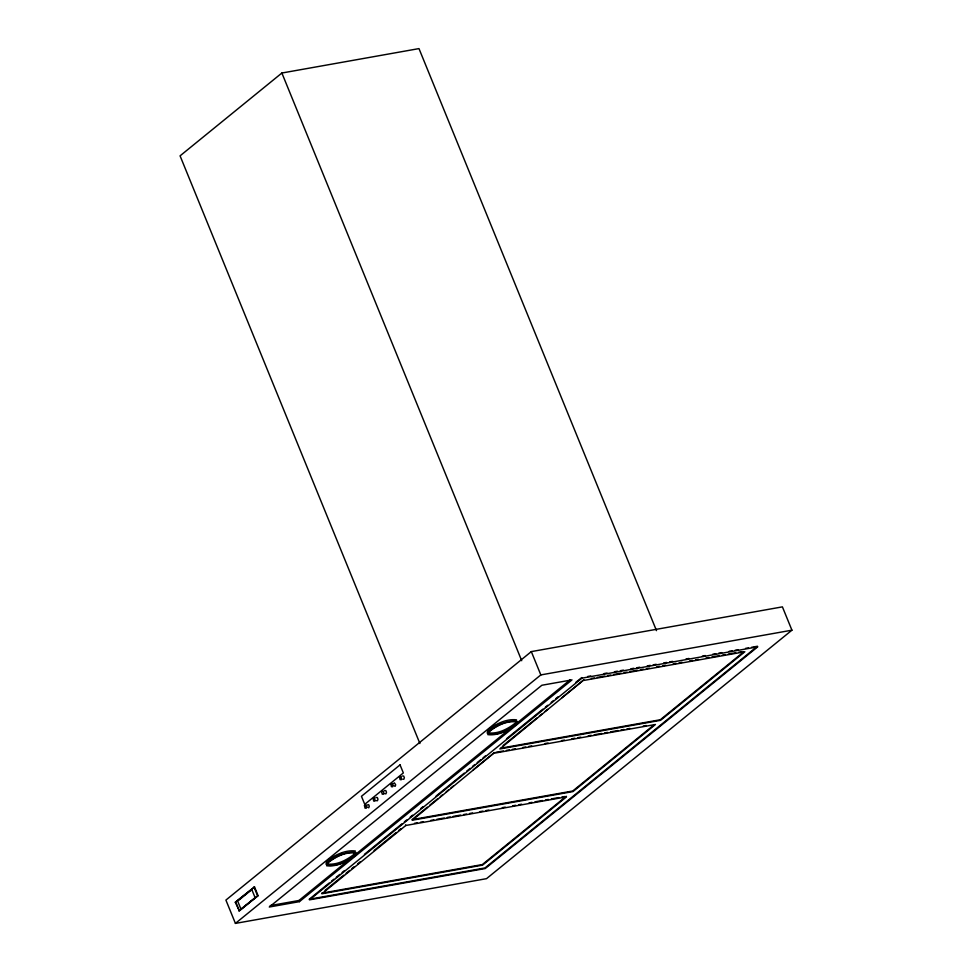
<?xml version="1.0" encoding="UTF-8"?>
<svg xmlns="http://www.w3.org/2000/svg" width="972" height="972" viewBox="0 0 972 972"><rect width="100%" height="100%" fill="white"/><g stroke="black" fill="none" stroke-linecap="round" stroke-linejoin="round"><path stroke-width="1.46" d="M326.045 864.315L326.568 861.362C334.623 855.141 344.914 849.771 355.339 850.986M354.233 851.837L353.747 854.546C346.372 860.244 336.944 865.153 327.394 864.047M487.227 733.18L487.762 730.227C495.805 723.994 506.108 718.636 516.533 719.839M366.991 805.144L368.631 804.609L369.299 806.25L368.752 807.793L367.064 806.979M393.368 783.687L394.401 782.849L395.689 784.793L395.13 786.324L393.441 785.522M656.501 630.646L418.981 48.6L281.88 73.022L180.075 155.848L419.904 743.531M531.32 651.605L225.905 900.084L235.418 923.4L486.51 878.664L791.925 630.184L782.411 606.868L531.32 651.605L540.833 674.92L235.418 923.4M235.297 902.271L254.53 886.95L258.078 895.649L239.355 910.886L235.297 902.271L254.53 886.95M238.857 910.971L258.078 895.649M270.252 905.6L298.951 900.485L570.333 679.683M299.425 901.652L571.986 679.89L541.854 685.26L269.293 907.022L299.425 901.652L298.951 900.485M329.192 883.026L309.23 899.27L484.979 867.96L757.48 646.246L751.526 647.316M331.537 881.118L333.894 879.198M336.239 877.291L339.763 874.423M342.108 872.516L344.465 870.596M364.427 854.352L402.019 823.77M404.364 821.862L406.709 819.955M410.233 817.088L412.59 815.18M420.803 808.485L423.16 806.578M436.076 796.068L464.264 773.129M466.621 771.221L470.144 768.354M472.489 766.434L474.834 764.527M477.191 762.619L480.715 759.752M483.06 757.832L485.405 755.924M506.546 738.72L542.959 709.098M545.316 707.191L547.661 705.283M551.185 702.416L553.53 700.496M555.887 698.589L558.232 696.681M575.849 682.344L581.718 677.569M325.122 890.352L343.784 875.164M346.117 873.269L349.616 870.426M351.937 868.531L354.27 866.635M357.769 863.78L360.102 861.885M374.099 850.5L396.248 832.482M398.581 830.586L400.914 828.691M427.352 807.173L412.043 819.627L572.739 791.001L654.01 724.869M429.709 805.253L437.959 798.547M440.316 796.627L442.673 794.707M446.209 791.84L448.566 789.92M450.911 788L453.268 786.093M473.303 769.8L494.505 752.547L412.274 820.21L572.97 791.585L655.432 724.492L494.736 753.118M503.119 745.536L537.079 717.907M539.424 716L541.756 714.092M545.268 711.237L547.613 709.329M561.67 697.896L583.917 679.793L499.839 748.962L660.535 720.337L744.844 651.75L584.148 680.376M405.81 825.471L321.866 893.778L482.549 865.141L566.506 796.846L405.81 825.471L405.579 824.888M321.623 893.195L482.319 864.57L566.275 796.262M501.09 748.124L660.304 719.754L743.434 652.115M491.237 728.599L493.399 726.995M330.043 859.746L333.299 857.34M514.941 723.399C507.566 729.109 498.138 734.018 488.588 732.912M495.866 725.574L501.394 723.047M334.684 856.709L341.597 853.562M402.481 775.984L403.696 776.081L404.364 777.722L403.817 779.265L402.59 779.167M384.608 790.528L385.823 790.625L386.492 792.265L385.945 793.808L384.718 793.711M376.091 797.453L377.318 797.55L377.987 799.191L377.428 800.734L376.213 800.624M540.833 674.92L791.925 630.184M587.683 676.5L590.66 675.977M604.062 673.584L607.038 673.049M614.486 671.725L617.475 671.202M620.452 670.668L623.429 670.133M630.877 668.809L633.853 668.274M636.83 667.752L639.807 667.217M647.255 665.893L650.244 665.358M653.22 664.824L656.197 664.301M663.645 662.965L666.622 662.442M669.599 661.908L672.575 661.373M685.989 658.992L688.966 658.457M702.367 656.076L705.344 655.541M712.792 654.217L715.781 653.682M718.758 653.148L721.734 652.625M729.182 651.289L732.159 650.766M735.136 650.232L738.113 649.697M745.56 648.373L748.549 647.85M591.353 678.468L594.329 677.946M597.306 677.411L604.742 676.087M607.719 675.552L610.695 675.03M613.672 674.495L621.108 673.171M624.085 672.636L627.062 672.114M630.038 671.579L637.474 670.255M640.451 669.72L643.428 669.198M646.404 668.663L649.381 668.129M656.817 666.804L659.794 666.282M662.77 665.747L665.747 665.213M673.183 663.888L676.16 663.366M679.136 662.831L682.113 662.297M689.549 660.972L692.526 660.45M695.502 659.915L698.479 659.381M705.915 658.056L708.892 657.534M711.869 656.999L719.316 655.675M722.281 655.14L725.258 654.618M728.235 654.083L735.683 652.759M738.659 652.224L741.624 651.702M495.987 752.279L503.423 750.955M506.4 750.42L509.377 749.886M512.353 749.363L515.33 748.829M522.766 747.504L525.743 746.97M528.719 746.447L531.696 745.913M545.085 743.531L548.062 742.997M561.452 740.615L564.428 740.081M571.876 738.756L574.853 738.222M577.818 737.699L580.794 737.165M588.242 735.84L591.219 735.306M594.196 734.783L601.632 733.459M604.608 732.924L607.585 732.402M610.562 731.867L617.998 730.543M620.974 730.008L623.951 729.486M626.928 728.951L629.905 728.417M643.294 726.035L646.271 725.501M414.509 823.296L417.486 822.774M420.463 822.239L423.428 821.705M430.875 820.38L433.852 819.858M436.829 819.323L444.265 817.999M447.242 817.464L450.218 816.942M453.195 816.407L460.631 815.083M463.608 814.548L466.584 814.026M469.561 813.491L472.538 812.957M479.974 811.632L482.95 811.11M485.927 810.575L488.904 810.041M502.293 807.659L505.27 807.125M512.706 805.8L515.682 805.278M518.659 804.743L521.636 804.209M529.072 802.884L532.048 802.362M535.025 801.827L542.461 800.503M545.438 799.968L548.415 799.446M551.391 798.911L558.827 797.587M561.804 797.052L564.781 796.53M281.88 73.022L521.709 660.705M254.02 887.035L257.58 895.747M235.807 902.186L238.845 909.646M364.476 805.594L365.022 808.133L366.237 808.242L366.116 805.059L364.476 805.594M373.163 798.534L373.698 801.074L374.925 801.171L374.803 798L373.163 798.534M381.668 791.609L382.215 794.148L383.43 794.258L383.782 791.779L382.689 790.783L381.668 791.609M390.865 784.137L391.4 786.676L392.627 786.773L392.506 783.59L390.865 784.137M399.541 777.065L400.087 779.617L401.302 779.714L401.181 776.531L399.541 777.065M327.163 862.82L326.641 865.773C337.065 866.988 347.368 861.629 355.412 855.396L355.934 852.444C345.51 851.229 335.219 856.587 327.163 862.82M328.354 862.504L327.868 865.214C337.418 866.319 346.858 861.411 354.221 855.712L354.707 853.003C345.157 851.897 335.729 856.806 328.354 862.504M488.357 731.685L487.823 734.638C498.247 735.84 508.55 730.482 516.606 724.249L517.128 721.297C506.704 720.094 496.4 725.452 488.357 731.685M489.536 731.369L489.062 734.079C498.612 735.184 508.04 730.276 515.415 724.565L515.901 721.856C506.351 720.75 496.911 725.659 489.536 731.369M400.051 764.891L361.463 796.299L364.743 804.342L403.344 772.934L400.051 764.891M251.821 889.611L237.678 901.117L240.959 909.148L255.101 897.642L251.821 889.611M581.961 678.152L309.461 899.853L485.222 868.543L757.723 646.842L581.961 678.152"/></g></svg>
